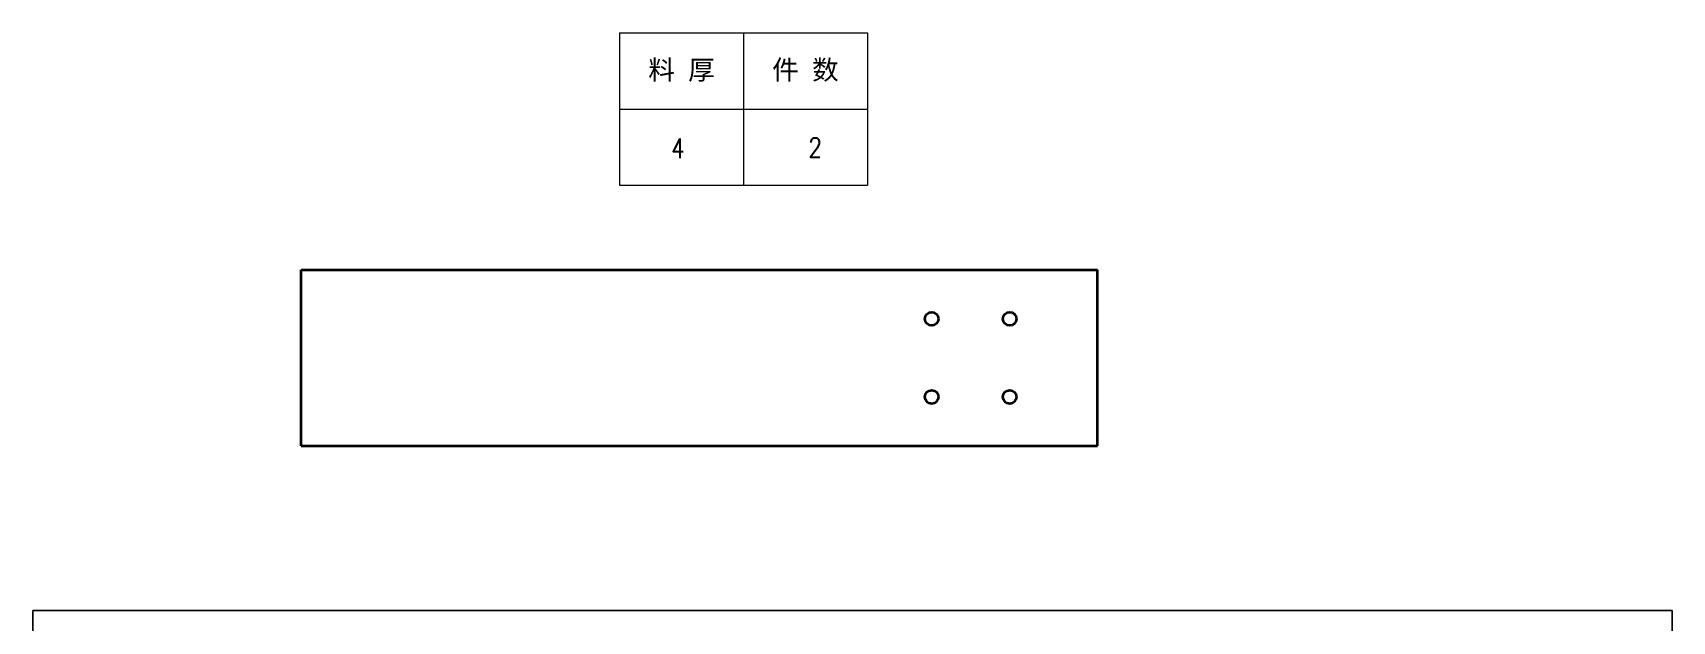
# Model space of a CAD drawing. Header units: millimetres. Extents: x -50043 to 104182, y -50696 to 36662.
# Drawn here: x -45073 to -44233, y 36361 to 36662 of the extents above; entities that cross this region are included whole.
import ezdxf
from ezdxf.enums import TextEntityAlignment as Align

# ---------------------------------------------------------------- set-up
doc = ezdxf.new("R2010")
doc.units = ezdxf.units.MM
doc.header["$LTSCALE"] = 0.5
doc.layers.add('图框', color=7, linetype='Continuous', lineweight=18)
doc.layers.add('标注线', color=3, linetype='Continuous', lineweight=18)
doc.layers.add('打印', color=7, linetype='Continuous', lineweight=15, plot=False)
doc.layers.add('打印-禁用', color=7, linetype='Continuous', lineweight=15, plot=False)
doc.styles.add('DIM', font='romans.shx', dxfattribs={"width": 0.8, "bigfont": 'bigfont.shx'})
doc.styles.get("Standard").update_dxf_attribs({"font": 'simplex.shx'})

# ---------------------------------------------------------------- blocks, each defined once
blk = doc.blocks.new('GZDEH零件A3图框V01版')
at = {"layer": '打印-禁用', "linetype": 'Continuous'}
for p, q in [((2857.49, -1549.46), (2857.49, -1846.46)), ((3277.49, -1549.46), (2857.49, -1549.46)), ((3277.49, -1846.46), (3277.49, -1549.46))]:
    blk.add_line(p, q, dxfattribs=at)
blk = doc.blocks.new('DEH A3')
at = {"layer": '图框'}
blk.add_blockref('GZDEH零件A3图框V01版', (-2857.49, 1846.46), dxfattribs=at)
blk = doc.blocks.new('*T302')
at = {"color": 0, "linetype": 'ByBlock', "lineweight": -2, "transparency": 16777216}
for p, q in [((0, 0), (127, 0)), ((0, 0), (0, -78)), ((63.5, 0), (63.5, -78)), ((127, 0), (127, -78)), ((0, -39), (127, -39)), ((0, -78), (127, -78))]:
    blk.add_line(p, q, dxfattribs=at)
at = {"color": 0, "transparency": 16777216, "char_height": 10, "width": 60.5, "attachment_point": 5}
for s, insert in [('{\\fSimSun|b0|i0|c134|p2;料 厚}', (31.75, -19.5)), ('{\\fSimSun|b0|i0|c134|p2;件 数}', (95.25, -19.5))]:
    blk.add_mtext(s, dxfattribs=dict(at, insert=insert))
blk = doc.blocks.new('拆图参数')
blk.add_blockref('*T302', (-63.5, 78))
at = {"style": 'DIM', "width": 0.8}
blk.add_attdef('6', text='', height=10, dxfattribs=at).set_placement((-37.13, 18.91), align=Align.MIDDLE_LEFT)
blk.add_attdef('1', text='', height=10, dxfattribs=at).set_placement((36.65, 19.27), align=Align.MIDDLE_CENTER)

msp = doc.modelspace()

# ---------------------------------------------------------------- linework, layer by layer
at = {"color": 7, "lineweight": 35}
for p, q in [((-44935.459, 36540.762), (-44527.459, 36540.762)), ((-44935.459, 36450.762), (-44935.459, 36540.762)), ((-44527.459, 36450.762), (-44527.459, 36540.762)), ((-44935.459, 36450.762), (-44527.459, 36450.762))]:
    msp.add_line(p, q, dxfattribs=at)
for centre in [(-44612.459, 36515.762), (-44572.459, 36515.762), (-44612.459, 36475.762), (-44572.459, 36475.762)]:
    msp.add_circle(centre, 3.456, dxfattribs=at)
at = {"layer": '打印'}
msp.add_lwpolyline([(-45073.026, 36366.417), (-44233.026, 36366.417), (-44233.026, 35772.417), (-45073.026, 35772.417)], close=True, dxfattribs=at)

# ---------------------------------------------------------------- block references
at = {"layer": '图框', "xscale": 2, "yscale": 2, "zscale": 2}
msp.add_blockref('DEH A3', (-45073.026, 35772.417), dxfattribs=at)
at = {"layer": '标注线'}
msp.add_blockref('拆图参数', (-44708.88, 36584.139), dxfattribs=at).add_auto_attribs({'1': '2', '6': '4'})

doc.saveas('drawing.dxf')
